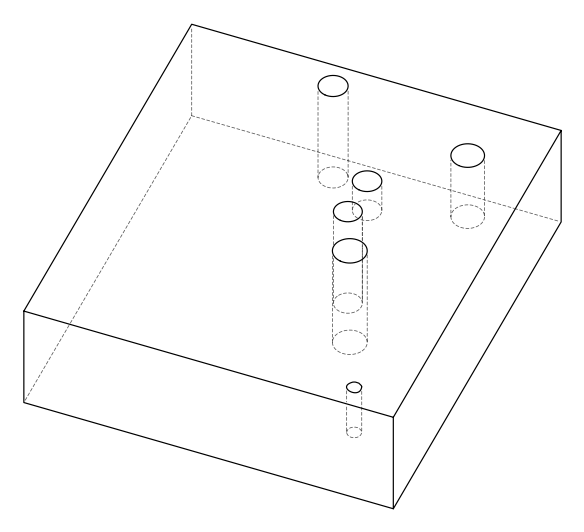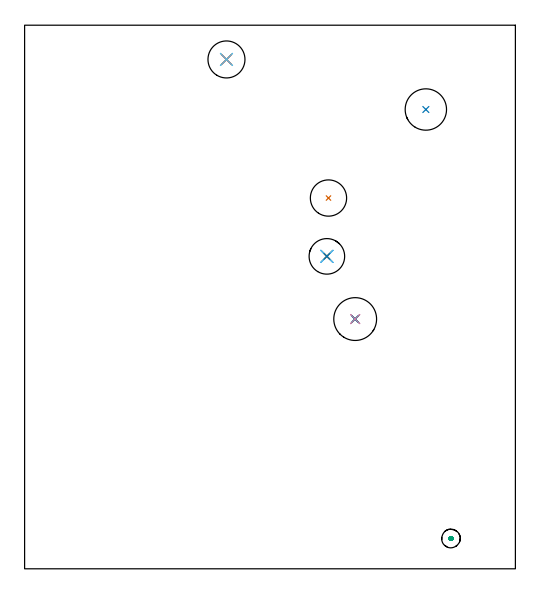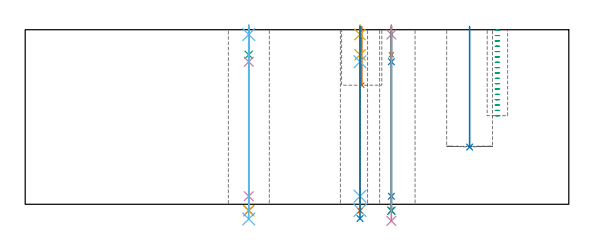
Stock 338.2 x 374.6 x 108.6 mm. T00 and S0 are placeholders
(PLAN: 18 operations, 15 tool changes, 6.2 min)
(1 INDEXABLE_INSERT_DRILL_BLIND_HOLE_FROM_SOLID | STEP1POCKET | UGT0302_004 | 0.15 min | 16920 mm3)
(2 INDEXABLE_INSERT_DRILL_BLIND_HOLE_FROM_SOLID_1 | STEP1POCKET_2 | NXT0302_028 | 0.3 min | 46323 mm3)
(3 MILL_BLIND_HOLE_FROM_SOLID_MATERIAL | STEP1POCKET_1 | UGT0201_128 | Spiral | 0.92 min | 6880 mm3)
(4 SPOT_DRILL | STEP1HOLE | NXT0321_9005460120000 | 0.05 min | 182 mm3)
(5 SPOT_DRILL_1 | STEP1HOLE_1 | NXT0321_9005460120000 | 0.05 min | 182 mm3)
(6 SPOT_DRILL_2 | STEP1HOLE_2 | NXT0321_9005460120000 | 0.05 min | 183 mm3)
(7 DRILL_BLIND_HOLE_INTO_CENTER | STEP1HOLE | UGT0301_217 | 0.07 min | 989 mm3)
(8 GUN_DRILL_THROUGH_HOLE | STEP1HOLE | UGT0307_007 | 0.56 min | 7431 mm3)
(9 DRILL_TO_ENLARGE_THROUGH_HOLE | STEP1HOLE | NXT0301_104 | 0.46 min | 8079 mm3)
(10 DRILL_TO_ENLARGE_THROUGH_HOLE_1 | STEP1HOLE | UGT0301_394 | 0.49 min | 57497 mm3)
(11 DRILL_BLIND_HOLE_INTO_CENTER_1 | STEP1HOLE_1 | UGT0301_217 | 0.07 min | 989 mm3)
(12 GUN_DRILL_THROUGH_HOLE_1 | STEP1HOLE_1 | UGT0307_007 | 0.54 min | 7433 mm3)
(13 DRILL_TO_ENLARGE_THROUGH_HOLE_2 | STEP1HOLE_1 | NXT0301_104 | 0.46 min | 8078 mm3)
(14 DRILL_TO_ENLARGE_THROUGH_HOLE_3 | STEP1HOLE_1 | UGT0301_058 | 0.48 min | 34473 mm3)
(15 DRILL_BLIND_HOLE_INTO_CENTER_2 | STEP1HOLE_2 | UGT0301_217 | 0.07 min | 991 mm3)
(16 GUN_DRILL_THROUGH_HOLE_2 | STEP1HOLE_2 | UGT0307_007 | 0.55 min | 7433 mm3)
(17 DRILL_TO_ENLARGE_THROUGH_HOLE_4 | STEP1HOLE_2 | NXT0301_104 | 0.46 min | 8071 mm3)
(18 DRILL_TO_ENLARGE_THROUGH_HOLE_5 | STEP1HOLE_2 | UGT0301_386 | 0.48 min | 38735 mm3)
(TOOL UGT0302_004 | Indexable Insert Drill 25mm | D25 PA180 FL50 Z2)
(TOOL NXT0302_028 | Index. Insert Drill 28.5mm [880-D2850L32-03] | D28.5 PA176 FL86 Z2)
(TOOL UGT0201_128 | Carbide End Mill 10.0 | D10 FL15 Z4)
(TOOL NXT0321_9005460120000 | NC Spot Drill, 142deg, 12mm, Carbide, Uncoated | D12 PA142 FL30 Z2)
(TOOL UGT0301_217 | Twist Drill 10.4 mm | D10.4 PA118 FL82 Z2)
(TOOL UGT0307_007 | Gun Drill 10 mm | D10 PA130 FL24 Z1)
(TOOL NXT0301_104 | Carbide Drill 14mm [860.1-1400-112A1-MM 2214] | D14 PA140 FL123 Z2)
(TOOL UGT0301_394 | Twist Drill 29.5 mm | D29.5 PA118 FL165 Z2)
(TOOL UGT0301_058 | Twist Drill 24.5 mm | D24.5 PA118 FL160 Z2)
(TOOL UGT0301_386 | Twist Drill 25.5 mm | D25.5 PA118 FL165 Z2)
(OP 1 INDEXABLE_INSERT_DRILL_BLIND_HOLE_FROM_SOLID)
G17 G21 G94 G90
T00 M6
G54
G17 G0 G90 X209.4 Y255.5 S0 M3
G43 Z118.6 H0
G94 G81 G98 Z74.1 F250. R110.6
G80
M5
M2
(OP 2 INDEXABLE_INSERT_DRILL_BLIND_HOLE_FROM_SOLID_1)
G17 G21 G94 G90
T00 M6
G54
G17 G0 G90 X276.5 Y316.5 S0 M3
G43 Z118.6 H1
G94 G81 G98 Z35.6 F250. R110.6
G80
M5
M2
(OP 3 MILL_BLIND_HOLE_FROM_SOLID_MATERIAL)
G17 G21 G94 G90
T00 M6
G54
G17 G0 G90 X293.8 Y20.9 S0 M3
G43 Z118.6 H0
Z108.276
G94 G3 X294.434 Y21.666 R0.645 F250.
X293.538 Y22.275 R0.766
X292.425 Y20.638 R1.4
X293.538 Y22.275 R-1.4
X292.981 Y21.456 R0.7
X293.8 Y20.9 R0.7
G0 Z104.953
G3 X294.434 Y21.666 R0.645
X293.538 Y22.275 R0.766
X292.425 Y20.638 R1.4
X293.538 Y22.275 R-1.4
X292.981 Y21.456 R0.7
X293.8 Y20.9 R0.7
G0 Z101.629
G3 X294.434 Y21.666 R0.645
X293.538 Y22.275 R0.766
X292.425 Y20.638 R1.4
X293.538 Y22.275 R-1.4
X292.981 Y21.456 R0.7
X293.8 Y20.9 R0.7
G0 Z98.306
G3 X294.434 Y21.666 R0.645
X293.538 Y22.275 R0.766
X292.425 Y20.638 R1.4
X293.538 Y22.275 R-1.4
X292.981 Y21.456 R0.7
X293.8 Y20.9 R0.7
G0 Z94.982
G3 X294.434 Y21.666 R0.645
X293.538 Y22.275 R0.766
X292.425 Y20.638 R1.4
X293.538 Y22.275 R-1.4
X292.981 Y21.456 R0.7
X293.8 Y20.9 R0.7
G0 Z91.659
G3 X294.434 Y21.666 R0.645
X293.538 Y22.275 R0.766
X292.425 Y20.638 R1.4
X293.538 Y22.275 R-1.4
X292.981 Y21.456 R0.7
X293.8 Y20.9 R0.7
G0 Z88.335
G3 X294.434 Y21.666 R0.645
X293.538 Y22.275 R0.766
X292.425 Y20.638 R1.4
X293.538 Y22.275 R-1.4
X292.981 Y21.456 R0.7
X293.8 Y20.9 R0.7
G0 Z85.012
G3 X294.434 Y21.666 R0.645
X293.538 Y22.275 R0.766
X292.425 Y20.638 R1.4
X293.538 Y22.275 R-1.4
X292.981 Y21.456 R0.7
X293.8 Y20.9 R0.7
G0 Z81.688
G3 X294.434 Y21.666 R0.645
X293.538 Y22.275 R0.766
X292.425 Y20.638 R1.4
X293.538 Y22.275 R-1.4
X292.981 Y21.456 R0.7
X293.8 Y20.9 R0.7
G0 Z78.365
G3 X294.434 Y21.666 R0.645
X293.538 Y22.275 R0.766
X292.425 Y20.638 R1.4
X293.538 Y22.275 R-1.4
X292.981 Y21.456 R0.7
X293.8 Y20.9 R0.7
G0 Z75.041
G3 X294.434 Y21.666 R0.645
X293.538 Y22.275 R0.766
X292.425 Y20.638 R1.4
X293.538 Y22.275 R-1.4
X292.981 Y21.456 R0.7
X293.8 Y20.9 R0.7
G0 Z71.718
G3 X294.434 Y21.666 R0.645
X293.538 Y22.275 R0.766
X292.425 Y20.638 R1.4
X293.538 Y22.275 R-1.4
X292.981 Y21.456 R0.7
X293.8 Y20.9 R0.7
G0 Z68.394
G3 X294.434 Y21.666 R0.645
X293.538 Y22.275 R0.766
X292.425 Y20.638 R1.4
X293.538 Y22.275 R-1.4
X292.981 Y21.456 R0.7
X293.8 Y20.9 R0.7
G0 Z65.071
G3 X294.434 Y21.666 R0.645
X293.538 Y22.275 R0.766
X292.425 Y20.638 R1.4
X293.538 Y22.275 R-1.4
X292.981 Y21.456 R0.7
X293.8 Y20.9 R0.7
G0 Z61.747
G3 X294.434 Y21.666 R0.645
X293.538 Y22.275 R0.766
X292.425 Y20.638 R1.4
X293.538 Y22.275 R-1.4
X292.981 Y21.456 R0.7
X293.8 Y20.9 R0.7
G0 Z58.424
G3 X294.434 Y21.666 R0.645
X293.538 Y22.275 R0.766
X292.425 Y20.638 R1.4
X293.538 Y22.275 R-1.4
X292.981 Y21.456 R0.7
X293.8 Y20.9 R0.7
G0 Z55.1
G3 X294.434 Y21.666 R0.645
X293.538 Y22.275 R0.766
X292.425 Y20.638 R1.4
X293.538 Y22.275 R-1.4
X292.981 Y21.456 R0.7
X293.8 Y20.9 R0.7
G0 Z118.6
M5
M2
(OP 4 SPOT_DRILL)
G17 G21 G94 G90
T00 M6
G54
G17 G0 G90 X227.8 Y172.1 S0 M3
G43 Z118.6 H0
G94 G81 G98 Z105.6 F250. R111.6
G80
M5
M2
(OP 5 SPOT_DRILL_1)
G17 G21 G94 G90
T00 M6
G54
G17 G0 G90 X208.3 Y215.3 S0 M3
G43 Z118.6 H0
G94 G81 G98 Z105.6 F250. R111.6
G80
M5
M2
(OP 6 SPOT_DRILL_2)
G17 G21 G94 G90
T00 M6
G54
G17 G0 G90 X139.1 Y351. S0 M3
G43 Z118.6 H0
G94 G81 G98 Z105.6 F250. R111.6
G80
M5
M2
(OP 7 DRILL_BLIND_HOLE_INTO_CENTER)
G17 G21 G94 G90
T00 M6
G54
G17 G0 G90 X227.8 Y172.1 S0 M3
G43 Z118.6 H0
G94 G81 G98 Z93. F250. R110.6
G80
M5
M2
(OP 8 GUN_DRILL_THROUGH_HOLE)
G17 G21 G94 G90
T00 M6
G54
G17 G0 G90 X227.8 Y172.1 M8
G43 Z118.6 H0
Z107.152
S716 M3
G94 G1 Z88.673 F125. M26
G4 X.084
Z5. F250.
G4 X.084
Z-3.832 F125.
G4 X.084
M5
M9
G0 Z107.152
Z118.6
M2
(OP 9 DRILL_TO_ENLARGE_THROUGH_HOLE)
G17 G21 G94 G90
T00 M6
G54
G17 G0 G90 X227.8 Y172.1 S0 M3
G43 Z118.6 H1
G94 G73 G98 Z-4.048 F250. Q12.516 R110.6
G80
M5
M2
(OP 10 DRILL_TO_ENLARGE_THROUGH_HOLE_1)
G17 G21 G94 G90
T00 M6
G54
G17 G0 G90 X227.8 Y172.1 S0 M3
G43 Z118.6 H0
G94 G73 G98 Z-10.363 F250. Q23.793 R110.6
G80
M5
M2
(OP 11 DRILL_BLIND_HOLE_INTO_CENTER_1)
G17 G21 G94 G90
T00 M6
G54
G17 G0 G90 X208.3 Y215.3 S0 M3
G43 Z118.6 H0
G94 G81 G98 Z93. F250. R110.6
G80
M5
M2
(OP 12 GUN_DRILL_THROUGH_HOLE_1)
G17 G21 G94 G90
T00 M6
G54
G17 G0 G90 X208.3 Y215.3 M8
G43 Z118.6 H0
Z105.568
S716 M3
G94 G1 Z88.673 F125. M26
G4 X.084
Z5. F250.
G4 X.084
Z-3.832 F125.
G4 X.084
M5
M9
G0 Z105.568
Z118.6
M2
(OP 13 DRILL_TO_ENLARGE_THROUGH_HOLE_2)
G17 G21 G94 G90
T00 M6
G54
G17 G0 G90 X208.3 Y215.3 S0 M3
G43 Z118.6 H1
G94 G73 G98 Z-4.048 F250. Q12.516 R110.6
G80
M5
M2
(OP 14 DRILL_TO_ENLARGE_THROUGH_HOLE_3)
G17 G21 G94 G90
T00 M6
G54
G17 G0 G90 X208.3 Y215.3 S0 M3
G43 Z118.6 H0
G94 G73 G98 Z-8.861 F250. Q23.492 R110.6
G80
M5
M2
(OP 15 DRILL_BLIND_HOLE_INTO_CENTER_2)
G17 G21 G94 G90
T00 M6
G54
G17 G0 G90 X139.1 Y351. S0 M3
G43 Z118.6 H0
G94 G81 G98 Z93. F250. R110.6
G80
M5
M2
(OP 16 GUN_DRILL_THROUGH_HOLE_2)
G17 G21 G94 G90
T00 M6
G54
G17 G0 G90 X139.1 Y351. M8
G43 Z118.6 H0
Z105.885
S716 M3
G94 G1 Z88.673 F125. M26
G4 X.084
Z5. F250.
G4 X.084
Z-3.832 F125.
G4 X.084
M5
M9
G0 Z105.885
Z118.6
M2
(OP 17 DRILL_TO_ENLARGE_THROUGH_HOLE_4)
G17 G21 G94 G90
T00 M6
G54
G17 G0 G90 X139.1 Y351. S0 M3
G43 Z118.6 H1
G94 G73 G98 Z-4.048 F250. Q12.516 R110.6
G80
M5
M2
(OP 18 DRILL_TO_ENLARGE_THROUGH_HOLE_5)
G17 G21 G94 G90
T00 M6
G54
G17 G0 G90 X139.1 Y351. S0 M3
G43 Z118.6 H0
G94 G73 G98 Z-9.161 F250. Q23.552 R110.6
G80
M5
M2
